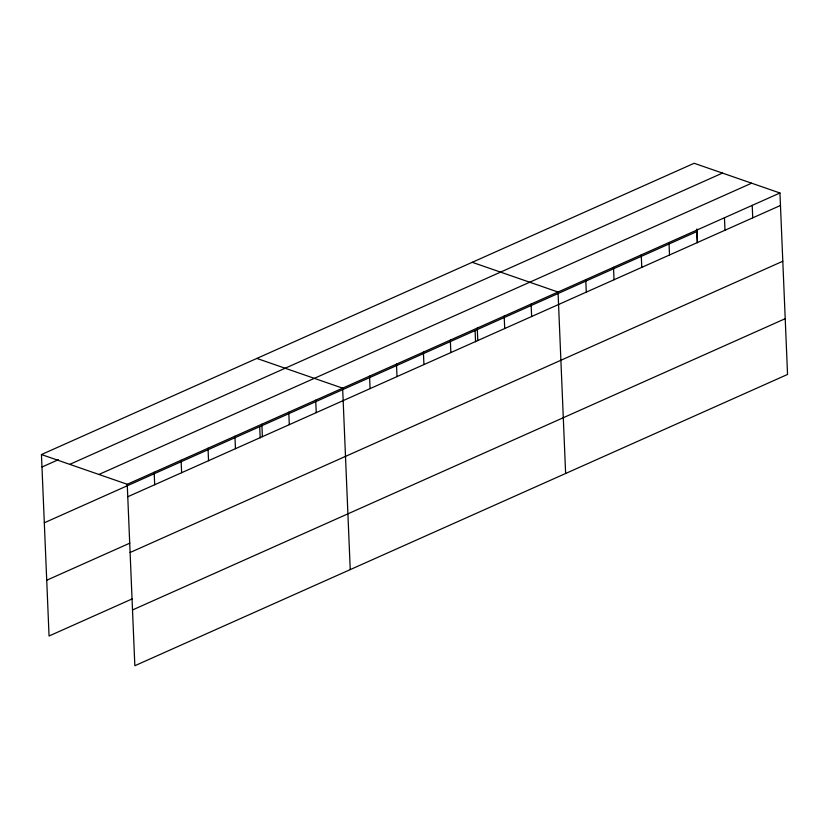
<?xml version="1.0" encoding="UTF-8"?>
<svg xmlns="http://www.w3.org/2000/svg" width="829" height="829" viewBox="0 0 829 829"><rect width="100%" height="100%" fill="white"/><g stroke="black" fill="none" stroke-linecap="round" stroke-linejoin="round"><path stroke-width="1.24" d="M132.163 598.911L49.056 635.998L41.45 454.551L694.153 163.272L779.944 193.002L787.55 374.449L134.847 665.728L127.241 484.281L779.944 193.002M41.968 467.017L58.362 459.712M69.76 464.364L722.463 173.085M98.931 474.468L751.634 183.188M44.31 522.788L697.013 231.509M127.77 496.747L780.472 205.468M46.714 580.238L129.832 543.14M130.101 552.508L782.804 261.239M132.505 609.968L785.208 318.688M472.229 262.306L558.031 292.036L565.627 473.483M256.845 358.429L342.636 388.159L350.242 569.606M41.45 454.551L127.241 484.281M752.204 205.385L752.732 217.851M724.463 217.758L724.992 230.234M696.909 228.97L697.479 242.742M696.723 230.141L697.251 242.607M668.982 242.524L669.511 254.99M641.242 254.897L641.77 267.373M613.501 267.28L614.03 279.746M585.761 279.653L586.29 292.129M531.099 304.056L531.627 316.523M504.177 316.067L504.706 328.533M477.255 328.087L477.773 340.553M475.09 330.543L475.566 341.776M450.334 340.097L450.852 352.563M423.401 352.107L423.93 364.584M396.48 364.128L397.008 376.594M369.558 376.138L370.076 388.614M315.714 400.169L316.232 412.645M288.782 412.189L289.311 424.655M261.86 424.199L262.389 436.676M259.705 426.666L260.171 437.899M234.939 436.22L235.457 448.686M208.017 448.23L208.535 460.706M181.095 460.25L181.613 472.717M154.163 472.261L154.691 484.737"/></g></svg>
